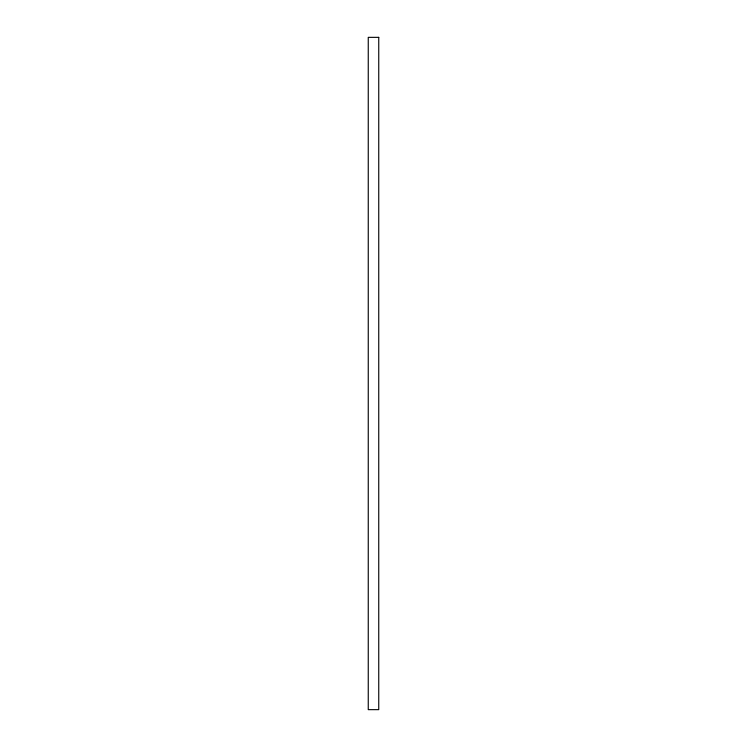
<?xml version="1.0" encoding="UTF-8"?>
<svg xmlns="http://www.w3.org/2000/svg" width="747" height="747" viewBox="0 0 747 747"><rect width="100%" height="100%" fill="white"/><g stroke="black" fill="none" stroke-linecap="round" stroke-linejoin="round"><path stroke-width="1.12" d="M378.748 37.35L368.252 37.35L368.252 709.65L378.748 709.65L378.748 37.35"/></g></svg>
